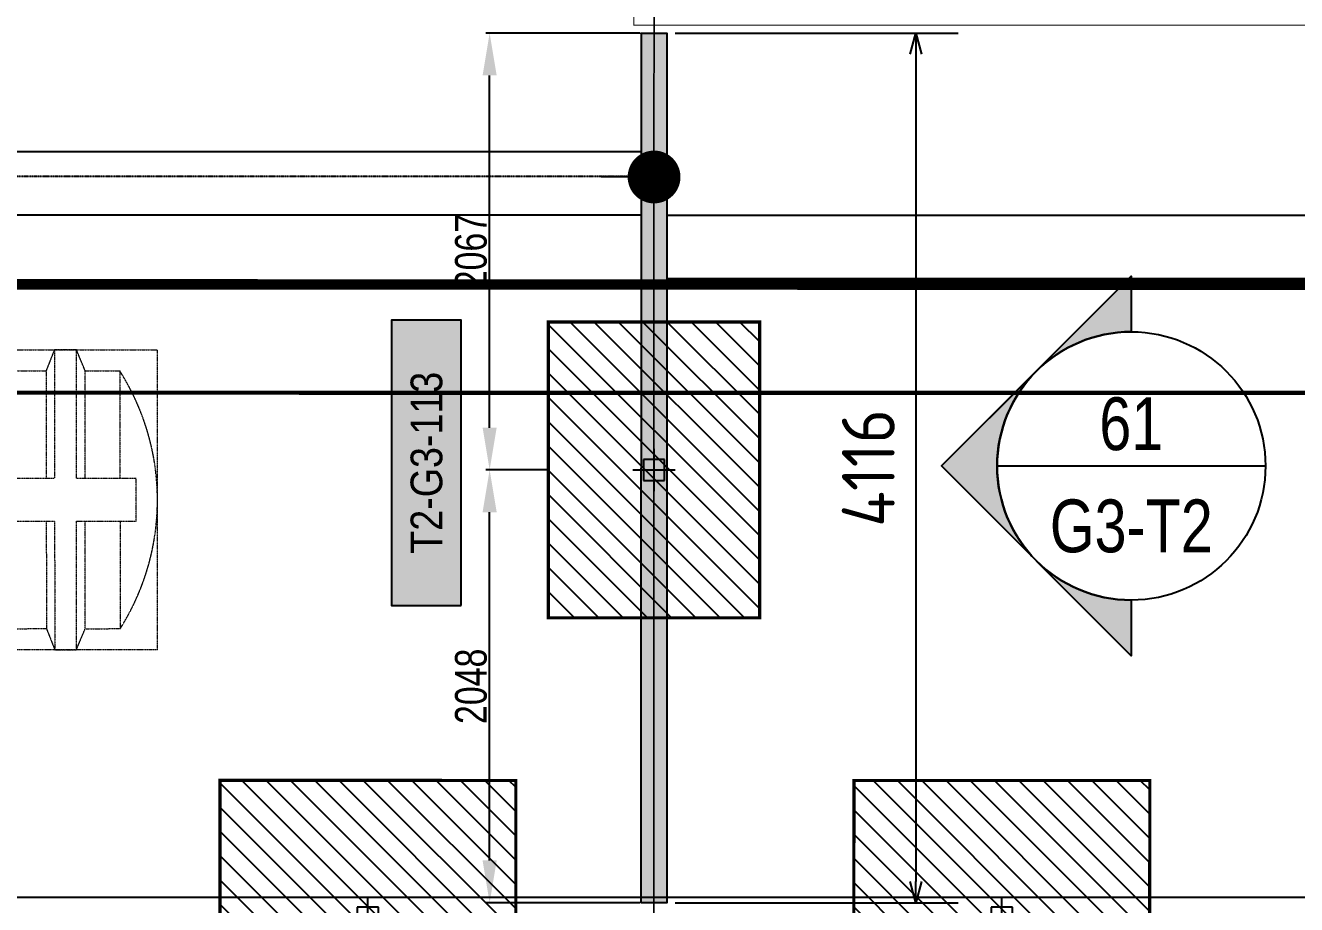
# Model space of a CAD drawing. Header units: centimetres. Extents: x -6122352 to 7132207, y -1694241 to 1947892.
# Drawn here: x 189148 to 195163, y -108418 to -104257 of the extents above; entities that cross this region are included whole.
import ezdxf
from ezdxf.enums import TextEntityAlignment as Align

# ---------------------------------------------------------------- set-up
doc = ezdxf.new("R2010")
doc.units = ezdxf.units.CM
doc.header["$MEASUREMENT"] = 0
doc.header["$PDMODE"] = 66
doc.header["$PDSIZE"] = 100
for name, pattern in [('2. HG-ST XR COL 3A (5V 7V 9V 11V - GF (4M & 5D-E)$0$HIDDEN', [0.375, 0.25, -0.125]), ('DASHED2', [0.375, 0.25, -0.125]), ('HIDDEN', [0.375, 0.25, -0.125]), ('XR-AR-END-SETTING OUT PLAN$0$23261-XR-AR-SI-GF$0$HIDDEN', [0.375, 0.25, -0.125])]:
    doc.linetypes.add(name, pattern=pattern)
for name, color, linetype in [('00-MI-DIM', 7, 'Continuous'), ('23585-XR-AR-BOUNDARY WALLS AND SETBACKS$0$setback', 7, 'XR-AR-END-SETTING OUT PLAN$0$23261-XR-AR-SI-GF$0$HIDDEN'), ('@MI-FOOTINGS', 7, 'Continuous'), ('@MI-REF LAYER', 7, 'Continuous'), ('@MI-TYPE-02', 6, 'Continuous'), ('A-GLASS HATCH', 7, 'Continuous'), ('B_TH_8', 7, 'Continuous'), ('PANEL-TAGS', 7, 'Continuous'), ('VD-WS-WATER TANK', 7, 'Continuous'), ('XR-AR-END-SETTING OUT PLAN$0$23585-XR-AR-END-GROUND FLOOR$0$A-Flor-Strs', 1, 'Continuous'), ('XR-AR-MID-SETTING OUT FOR MASTER$0$23585-XR-AR-MID-GROUND FLOOR$0$A-Flor-Strs', 1, 'Continuous')]:
    doc.layers.add(name, color=color, linetype=linetype)
doc.layers.add('08-Compound Wall-2', color=6, linetype='Continuous', lineweight=25, true_color=0xff00ff)
doc.layers.add('23585-XR-AR-DAMAC PLOT LIMITS$0$1-End units', color=7, linetype='Continuous', lineweight=5, true_color=0xf8991e)
doc.layers.add('23585-XR-AR-DAMAC PLOT LIMITS$0$1-Mid units', color=41, linetype='Continuous', lineweight=5)
doc.layers.add('A-ANNO-TEXT', color=3, linetype='Continuous', lineweight=25)
doc.styles.add('Arial Narrow', font='ARIALN.TTF', dxfattribs={"width": 0.95, "height": 500})
doc.styles.add('JWC 1.50MM', font='GOTHIC.TTF', dxfattribs={"width": 0.8, "height": 1.5})
doc.styles.add('PANELTAG_STYLE', font='arial.ttf')
doc.styles.add('Schueco-BEMSTIL', font='isocpeur.ttf', dxfattribs={"width": 0.9})
doc.dimstyles.new('JWC - 1.5', dxfattribs={"dimtxt": 1.5, "dimasz": 2, "dimexe": 0.18, "dimexo": 0.06, "dimgap": 0.09, "dimtad": 1, "dimtoh": 1, "dimdec": 0, "dimzin": 0, "dimdsep": 46, "dimtxsty": 'JWC 1.50MM', "dimcen": 0.09, "dimclrd": 1, "dimclre": 1, "dimclrt": 2, "dimadec": 0, "dimazin": 0, "dimtfac": 1, "dimtdec": 0, "dimtofl": 0, "dimtmove": 0, "dimatfit": 3, "dimfxl": 30, "dimtolj": 1, "dimtzin": 0, "dimarcsym": 0})
doc.dimstyles.new('MI- JWC-TXT-2.5 MM', dxfattribs={"dimscale": 1.5, "dimtxt": 2.5, "dimasz": 1, "dimexe": 2, "dimexo": 1, "dimgap": 1, "dimtad": 1, "dimdec": 0, "dimdsep": 46, "dimtxsty": 'Schueco-BEMSTIL', "dimblk": 'OPEN30', "dimcen": 0, "dimdle": 2, "dimclrd": 140, "dimclre": 8, "dimclrt": 40, "dimadec": 0, "dimazin": 2, "dimtfac": 1, "dimtdec": 0, "dimtix": 1, "dimtmove": 2, "dimatfit": 3, "dimldrblk": 'OPEN', "dimfxl": 2, "dimlwd": -1, "dimlwe": -1, "dimarcsym": 0})
pattern_1 = [(45, (0, 0), (-57.45242597140699, 57.45242597140699), [])]

# ---------------------------------------------------------------- blocks, each defined once
blk = doc.blocks.new('23585-XR-AR-BOUNDARY WALLS AND SETBACKS')
at = {"layer": '08-Compound Wall-2'}
blk.add_lwpolyline([(496545.2942134548, 2768939.473959669), (496562.9158801445, 2768923.328117771), (496568.9635689847, 2768929.928655439), (496573.0169715791, 2768934.352258272), (496577.0705717183, 2768938.776058423), (496581.1239700586, 2768943.199856612), (496585.1773700582, 2768947.623656611), (496589.2307700578, 2768952.047456612), (496593.2841700584, 2768956.471256611), (496597.3375700579, 2768960.895056612), (496601.3909715799, 2768965.318658272), (496607.5050130368, 2768971.991327045), (496589.8835430788, 2768988.137370344)], dxfattribs=at)
at = {"layer": '23585-XR-AR-BOUNDARY WALLS AND SETBACKS$0$setback', "ltscale": 40, "const_width": 0.05}
blk.add_lwpolyline([(496603.4076911526, 2768971.812311382), (496589.0303414653, 2768984.985861099), (496584.8756448581, 2768980.451546177), (496580.8222491085, 2768976.027750814), (496576.7688491076, 2768971.603950815), (496572.7154491082, 2768967.180150814), (496568.6620491074, 2768962.756350815), (496564.6084013822, 2768958.332698731), (496560.5550491072, 2768953.908950815), (496556.501649108, 2768949.485150816), (496552.4482491076, 2768945.061350815), (496548.2917628816, 2768940.525058872), (496562.6692411395, 2768927.351702746), (496566.825369577, 2768931.887763219), (496570.8788474204, 2768936.311448177), (496574.9324515896, 2768940.735252725), (496578.9858017811, 2768945.158998367), (496583.0392017807, 2768949.582798366), (496587.0926017799, 2768954.006598367), (496591.1460017811, 2768958.430398366), (496595.1994017801, 2768962.854198367), (496599.2528474218, 2768967.277848177)], close=True, dxfattribs=at)
blk = doc.blocks.new('A$C9d9485f6')
at = {"layer": 'A-ANNO-TEXT', "rotation": 312.4881850805905}
blk.add_blockref('23585-XR-AR-BOUNDARY WALLS AND SETBACKS', (-2377088.534775567, -1504219.252137818), dxfattribs=at)
blk = doc.blocks.new('23585-XR-AR-DAMAC PLOT LIMITS')
at = {"layer": '23585-XR-AR-DAMAC PLOT LIMITS$0$1-End units', "color": 251, "true_color": 0x636466}
blk.add_lwpolyline([(496601.4647000004, 2768965.2511), (496583.7697000001, 2768981.4649), (496589.9511000002, 2768988.211100001), (496607.6463000001, 2768971.997500001)], close=True, dxfattribs=at)
at = {"layer": '23585-XR-AR-DAMAC PLOT LIMITS$0$1-Mid units', "color": 251, "true_color": 0x636466}
blk.add_lwpolyline([(496597.4112999998, 2768960.827500001), (496579.7163000004, 2768977.041099999), (496583.7697000001, 2768981.4649), (496601.4647000004, 2768965.2511)], close=True, dxfattribs=at)
blk = doc.blocks.new('A$Cf093b529')
at = {"layer": 'A-ANNO-TEXT'}
blk.add_blockref('23585-XR-AR-DAMAC PLOT LIMITS', (-495391.9901121984, -2768603.441896566), dxfattribs=at)
blk = doc.blocks.new('WT')
at = {"layer": 'VD-WS-WATER TANK', "color": 8, "linetype": 'HIDDEN', "lineweight": 5}
for p, q in [((-1544.628465470625, 709.6584162400104), (-1544.628465470625, -710.3415837597568)), ((-1544.628465470625, 709.6584162400104), (805.3742911103182, 709.6584162400104)), ((805.3742911103182, -710.3415837599896), (805.3742911103182, 709.6584162400104)), ((-1205.197479922557, 610), (-1368.584841941483, 609.6917219583411)), ((-1367.616602353984, 100.7170481621288), (-1368.584841941483, 609.6917219583411)), ((-853.8209368987009, 609.9999999995343), (-1019.529137560632, 609.6873430171981)), ((-462.4613206691574, 609.9999999997672), (-670.4740313610528, 609.9999999997672)), ((-92.2536644951906, 609.9999999997672), (-279.1144151315093, 609.9999999997672)), ((277.9539916787762, 609.9999999997672), (91.09390626149252, 609.6474338008557)), ((645.8408009468112, 609.9999999997672), (461.3015541732311, 609.6518127417658)), ((646.8096269820817, 100.7170481618959), (645.8408009468112, 609.9999999997672)), ((-1366.263995035551, -610.3082780416589), (-1367.232107905904, -101.4002156818751)), ((648.161647852743, -610.0000000002328), (647.1941214301623, -101.4002156816423)), ((-1202.876633016858, -610.0000000002328), (-1366.263995035551, -610.3082780416589)), ((-853.8209368984681, -610.0000000002328), (-1017.208298916928, -610.3082780416589)), ((-462.4613206691574, -610), (-668.1531844553538, -610)), ((-92.2536644951906, -610.0000000002328), (-276.7935682260431, -610.0000000002328)), ((277.9539916787762, -610.0000000002328), (93.4147449049633, -610.3481872582342)), ((648.161647852743, -610.0000000002328), (463.6224010786973, -610.3481872582342)), ((805.3742911103182, -710.3415837599896), (-1544.628465470625, -710.3415837597568))]:
    blk.add_line(p, q, dxfattribs=at)
at = {"layer": 'VD-WS-WATER TANK', "color": 8, "linetype": 'HIDDEN', "lineweight": 5, "ltscale": 0.2}
for p, q in [((-450.0018297319766, 450.0018297312781, 1.058825682041061), (449.9999999995343, -449.9999999997672, -1)), ((449.9999999995343, 449.9999999993015), (-450.0000000004657, -450.0000000002328, 1.000000000007276))]:
    blk.add_line(p, q, dxfattribs=at)
at = {"layer": 'VD-WS-WATER TANK', "color": 8, "linetype": 'HIDDEN', "lineweight": 5}
for points in [[(-1057.987290713005, 100.7170481625944), (-1058.984124873765, 709.6584162407089), (-1161.101388717303, 709.6584162407089), (-1202.876633016625, 610.0000000006985), (-1202.876633016858, 100.7170481625944)], [(-1161.101388717303, 709.6584162407089), (-1161.10138871707, 100.7170481625944)], [(-1018.560901444405, 100.7170481623616), (-1019.529727479443, 610.0000000004657), (-1058.984124873765, 709.6584162407089)], [(-708.9315945943817, 100.7170481623616), (-709.928428754909, 709.6584162404761), (-812.04569259868, 709.6584162404761), (-853.8209368987009, 610.0000000002328), (-853.8209368982352, 100.7170481628273)], [(-812.04569259868, 709.6584162404761), (-812.04569259868, 100.7170481623616)], [(-669.5052053260151, 100.7170481623616), (-670.4740313610528, 610.0000000002328), (-709.928428754909, 709.6584162404761)], [(-318.3893022132106, 599.9999999993015), (-318.5688125255983, 709.6584162404761), (-420.6860763693694, 709.6584162404761), (-462.4613206691574, 610.0000000004657), (-462.4613206691574, 599.9999999997672)], [(-420.6860763693694, 709.6584162404761), (-420.6860763693694, 599.9999999997672)], [(-279.0953917962033, 599.9999999997672), (-279.1144151315093, 610.0000000004657), (-318.5688125255983, 709.6584162404761)], [(51.81901098834351, 599.9999999995343), (51.63884364836849, 709.6584162402432), (-50.47842019540258, 709.6584162407089), (-92.25366449495777, 610), (-92.2536644951906, 600)], [(-50.47842019540258, 709.6584162407089), (-50.47842019563541, 599.9999999997672)], [(91.11226437753066, 599.9999999995343), (91.09324104245752, 610.0000000002328), (51.63884364836849, 709.6584162402432)], [(422.026010134723, 599.9999999997672), (421.8464998223353, 709.6584162404761), (319.7292359783314, 709.6584162407089), (277.9539916787762, 610.0000000002328), (277.9539916787762, 599.9999999995343)], [(319.7292359783314, 709.6584162407089), (319.7292359785642, 600.0000000002328)], [(461.3199205512647, 600), (461.3008972161915, 610), (421.8464998223353, 709.6584162404761)], [(-1161.10138871707, 100.7170481625944), (-1444.626510607777, 100.7170481625944), (-1444.626510607777, -101.4002156811766), (-1161.10138871707, -101.4002156814095)], [(-812.04569259868, 100.7170481623616), (-1057.987290713005, 100.7170481625944)], [(-600.0000000002328, 100.7170481623616), (-708.9315945943817, 100.7170481623616)], [(599.9999999997672, -101.4002156811766), (705.3734893924557, -101.4002156811766), (705.3734893924557, 100.7170481625944), (599.9999999997672, 100.7170481625944)], [(-1202.876633016858, -101.4002156814095), (-1202.876633016858, -609.9999999995343), (-1161.101388717303, -710.3415837595239), (-1056.663277968066, -710.3415837592911), (-1017.208880573744, -610), (-1018.176406996092, -101.4002156811766)], [(-1161.10138871707, -101.4002156814095), (-1161.101388717303, -710.3415837595239)], [(-1056.663277968066, -710.3415837592911), (-1057.659002496395, -101.4002156809438)], [(-1057.659002496395, -101.4002156809438), (-812.0456925984472, -101.4002156811766)], [(-853.8209368984681, -101.4002156809438), (-853.8209368984681, -609.9999999995343), (-812.04569259868, -710.3415837595239), (-707.6075818496756, -710.3415837595239), (-668.1531844551209, -610), (-669.1207108779345, -101.4002156809438)], [(-812.0456925984472, -101.4002156811766), (-812.04569259868, -710.3415837595239)], [(-707.6075818496756, -710.3415837595239), (-708.6033063777722, -101.4002156809438)], [(-708.6033063777722, -101.4002156809438), (-600.0000000006985, -101.4002156814095)], [(-462.4613206689246, -600.0000000002328), (-462.4613206689246, -609.9999999997672), (-420.6860763693694, -710.3415837595239), (-316.2479656198993, -710.3415837590583), (-276.7935682255775, -609.9999999997672), (-276.8125915611163, -600.0000000002328)], [(-420.6860763693694, -600.0000000004657), (-420.6860763693694, -710.3415837595239)], [(-316.2479656198993, -710.3415837590583), (-316.428393206792, -600)], [(-92.25366449495777, -600.0000000004657), (-92.25366449495777, -609.9999999997672), (-50.47842019516975, -710.3415837592911), (53.95969055383466, -710.3415837592911), (93.41408794769086, -609.9999999997672), (93.39506461261772, -600.0000000004657)], [(-50.47842019540258, -600.0000000002328), (-50.47842019516975, -710.3415837592911)], [(53.95969055383466, -710.3415837592911), (53.7786999901291, -600.0000000004657)], [(277.9539916787762, -600.0000000004657), (277.9539916787762, -610), (319.7292359785642, -710.3415837592911), (424.1673467275687, -710.3415837592911), (463.6217441216577, -609.9999999997672), (463.6027207863517, -600.0000000002328)], [(319.7292359783314, -600.0000000004657), (319.7292359785642, -710.3415837592911)], [(424.1673467275687, -710.3415837592911), (423.9869191413745, -600.0000000002328)]]:
    blk.add_lwpolyline(points, dxfattribs=at)
at = {"layer": 'VD-WS-WATER TANK', "color": 8, "linetype": 'HIDDEN', "lineweight": 5, "ltscale": 0.2}
for points in [[(-699.9999999995343, -699.9999999995343), (700.0000000002328, -700), (699.9999999997672, 700), (-700, 700.0000000002328)], [(-600.0000000004657, -600.0000000004657), (599.9999999995343, -600.0000000011642), (599.9999999995343, 599.9999999995343), (-600.0000000002328, 599.9999999990687)], [(-450.0000000002328, -450.0000000002328), (449.9999999997672, -450.0000000004657), (449.9999999995343, 449.9999999993015), (-450.0000000004657, 450)]]:
    blk.add_lwpolyline(points, close=True, dxfattribs=at)
at = {"layer": 'VD-WS-WATER TANK', "color": 8, "linetype": 'HIDDEN', "lineweight": 5}
for radius in [299.9999999999999, 254.9999999999999]:
    blk.add_circle((0, 2.328306436538696e-10), radius, dxfattribs=at)
for centre, radius, start, end in [((-406.0936178530101, 1.520493773277849), 1138.534847617149, 147.7123555648303, 212.5056355353665), ((-448.5880362042226, -2.084176184376702), 1253.962327314667, 331.0008973028165, 29.21709379940886)]:
    blk.add_arc(centre, radius, start, end, dxfattribs=at)
blk = doc.blocks.new('A$Ceb9e94c1')
at = {"layer": 'VD-WS-WATER TANK', "ltscale": 100, "xscale": 0.001, "yscale": 0.001, "zscale": 0.001, "rotation": 1.469650456022651e-08}
blk.add_blockref('WT', (13.04463455965742, 22.02073650341481, -6.172170209697134e-09), dxfattribs=at)
blk = doc.blocks.new('_Dot')
at = {"color": 0, "linetype": 'ByBlock', "lineweight": -2}
blk.add_line((-0.5, 0), (-1, 0), dxfattribs=at)
at = {"color": 0, "linetype": 'ByBlock', "const_width": 0.5}
blk.add_lwpolyline([(-0.25, 0, 1), (0.25, 0, 1)], format="xyb", close=True, dxfattribs=at)
blk = doc.blocks.new('T2-SINGLE FOOTING')
at = {"layer": '@MI-FOOTINGS', "transparency": 33554679}
h = blk.add_hatch(dxfattribs=at)
h.set_pattern_fill('ANSI31', color=8, scale=650)
h.set_pattern_definition(pattern_1)
h.paths.add_polyline_path([(-700, 500), (700, 500), (700, -500), (-700, -500)])
at = {"layer": '@MI-FOOTINGS', "color": 62, "const_width": 15}
blk.add_lwpolyline([(-700, 500), (700, 500), (700, -500), (-700, -500)], close=True, dxfattribs=at)
at = {"layer": '@MI-FOOTINGS', "color": 30}
blk.add_point((0, 0), dxfattribs=at)
blk = doc.blocks.new('_Open30')
at = {"color": 0, "linetype": 'ByBlock', "lineweight": -2}
for p, q in [((-1, 0.26794919), (0, 0)), ((0, 0), (-1, -0.26794919)), ((0, 0), (-1, 0))]:
    blk.add_line(p, q, dxfattribs=at)
blk = doc.blocks.new('*D1494')
at = {"color": 8, "transparency": 16777216}
for p, q in [((423677.2198938389, -229206.4578564607), (425015.8164179219, -229206.4578564607)), ((423676.6254461787, -233322.0655379311), (425015.8164179219, -233322.0655379311))]:
    blk.add_line(p, q, dxfattribs=at)
at = {"color": 140, "transparency": 16777216}
blk.add_line((424815.8164179219, -229306.4578564607), (424815.8164179219, -233222.0655379311), dxfattribs=at)
at = {"layer": 'Defpoints', "color": 0, "transparency": 16777216}
for p in [(423577.2198938389, -229206.4578564607), (423576.6254461787, -233322.0655379311), (424815.8164179219, -233322.0655379311)]:
    blk.add_point(p, dxfattribs=at)
at = {"color": 140, "transparency": 16777216, "xscale": 100, "yscale": 100, "zscale": 100}
for p, rotation in [((424815.8164179219, -229206.4578564607), 90), ((424815.8164179219, -233322.0655379311), 270)]:
    blk.add_blockref('_Open30', p, dxfattribs=dict(at, rotation=rotation))
at = {"color": 40, "transparency": 16777216, "insert": (424590.8164179217, -231264.261697196), "char_height": 250, "attachment_point": 5, "rotation": 90, "style": 'Schueco-BEMSTIL'}
blk.add_mtext('4116', dxfattribs=at)
blk = doc.blocks.new('_Open')
at = {"color": 0, "linetype": 'ByBlock', "lineweight": -2}
for p, q in [((-1, 0.1666666666666667), (0, 0)), ((-1, -0.1666666666666667), (0, 0)), ((0, 0), (-1, 0))]:
    blk.add_line(p, q, dxfattribs=at)
blk = doc.blocks.new('*D1591')
at = {"color": 1, "lineweight": -2, "transparency": 16777216}
for p, q in [((47493.6990200669, -2072.466412362789), (47203.59171097814, -2072.466412362789)), ((47221.59171097814, -3920.761586322277), (47221.59171097814, -2272.466412362789)), ((47933.39811370954, -4120.761586322276), (47203.59171097814, -4120.761586322276))]:
    blk.add_line(p, q, dxfattribs=at)
at = {"color": 1, "transparency": 16777216}
for points in [[(47188.25837764481, -2272.466412362789), (47254.92504431148, -2272.466412362789), (47221.59171097814, -2072.466412362789)], [(47188.25837764481, -3920.761586322277), (47254.92504431148, -3920.761586322277), (47221.59171097814, -4120.761586322276)]]:
    blk.add_solid(points, dxfattribs=at)
at = {"layer": 'Defpoints', "color": 0, "transparency": 16777216}
for p in [(47221.59171097814, -2072.466412362789), (47499.6990200669, -2072.466412362789), (47939.39811370954, -4120.761586322276)]:
    blk.add_point(p, dxfattribs=at)
at = {"color": 2, "transparency": 16777216, "insert": (47133.81876740234, -3096.613999342545), "char_height": 150, "attachment_point": 5, "rotation": 90, "style": 'JWC 1.50MM'}
blk.add_mtext('\\A1;2048', dxfattribs=at)
blk = doc.blocks.new('*D1592')
at = {"color": 1, "lineweight": -2, "transparency": 16777216}
for p, q in [((47933.99992767595, -5.153905915853105), (47203.59171097816, -5.153905915853222)), ((47221.59171097816, -1872.466412362789), (47221.59171097816, -205.1539059158533)), ((47493.6990200669, -2072.466412362789), (47203.59171097816, -2072.466412362789))]:
    blk.add_line(p, q, dxfattribs=at)
at = {"color": 1, "transparency": 16777216}
for points in [[(47188.25837764482, -205.1539059158533), (47254.92504431149, -205.1539059158533), (47221.59171097816, -5.153905915853219)], [(47188.25837764482, -1872.466412362789), (47254.92504431149, -1872.466412362789), (47221.59171097816, -2072.466412362789)]]:
    blk.add_solid(points, dxfattribs=at)
at = {"layer": 'Defpoints', "color": 0, "transparency": 16777216}
for p in [(47221.59171097816, -5.153905915853219), (47939.99992767595, -5.153905915853104), (47499.6990200669, -2072.466412362789)]:
    blk.add_point(p, dxfattribs=at)
at = {"color": 2, "transparency": 16777216, "insert": (47133.81876740235, -1038.810159139334), "char_height": 150, "attachment_point": 5, "rotation": 90, "style": 'JWC 1.50MM'}
blk.add_mtext('\\A1;2067', dxfattribs=at)
blk = doc.blocks.new('T2-FOOTING PLAN')
at = {"layer": '@MI-FOOTINGS', "transparency": 33554679}
h = blk.add_hatch(dxfattribs=at)
h.set_pattern_fill('ANSI31', color=8, scale=650)
h.set_pattern_definition(pattern_1)
h.paths.add_polyline_path([(-700, 650), (700, 650), (700, -650), (-700, -650)])
at = {"layer": '@MI-FOOTINGS', "color": 160, "true_color": 0x3340f0, "const_width": 15}
blk.add_lwpolyline([(-700, 650), (700, 650), (700, -650), (-700, -650)], close=True, dxfattribs=at)
at = {"layer": '@MI-FOOTINGS', "color": 30}
blk.add_point((0, 0), dxfattribs=at)
blk = doc.blocks.new('G10-REAR PARTITION LEFT EXTD')
at = {"layer": '@MI-FOOTINGS', "xscale": -1, "rotation": 0.01015602854542941}
for p in [(55667.78343407583, 9.062974515749374), (58667.78338694619, 9.594742924033199)]:
    blk.add_blockref('T2-FOOTING PLAN', p, dxfattribs=at)
blk = doc.blocks.new('XR-AR-END-SETTING OUT PLAN')
at = {"layer": 'XR-AR-END-SETTING OUT PLAN$0$23585-XR-AR-END-GROUND FLOOR$0$A-Flor-Strs', "color": 8}
for points in [[(3000.084657981992, 19773.27214288712), (3000.084658399224, 20973.27214384079), (9090.020709103266, 20973.16710468142)], [(3300.084657981992, 19773.27214288712), (3300.084658041596, 20673.27217292786), (9090.0155365165, 20673.27206735766)]]:
    blk.add_lwpolyline(points, dxfattribs=at)
blk = doc.blocks.new('END UNIT')
at = {"xscale": 0.001, "yscale": 0.001, "zscale": 0.001}
blk.add_blockref('XR-AR-END-SETTING OUT PLAN', (-9.150201729830158, 0), dxfattribs=at)
blk = doc.blocks.new('XR-AR-MID-SETTING OUT FOR MASTER')
at = {"layer": 'XR-AR-MID-SETTING OUT FOR MASTER$0$23585-XR-AR-MID-GROUND FLOOR$0$A-Flor-Strs', "color": 8}
for p, q in [((60.05534254956096, 20672.92354680672), (5940.045863168596, 20672.65234583314)), ((60.04151019822535, 20372.92400187173), (5940.031380742199, 20372.65280095958))]:
    blk.add_line(p, q, dxfattribs=at)
blk = doc.blocks.new('MID UNIT')
at = {"xscale": 0.001, "yscale": 0.001, "zscale": 0.001}
blk.add_blockref('XR-AR-MID-SETTING OUT FOR MASTER', (0, 0), dxfattribs=at)
blk = doc.blocks.new('TH_8')
blk.add_blockref('END UNIT', (495802.3053798382, 2769197.479078153))
blk.add_blockref('MID UNIT', (495802.3053798382, 2769197.479078153))
blk = doc.blocks.new('A$Ca7ad59d2')
at = {"layer": 'B_TH_8', "xscale": 1.000018136216304, "yscale": 1.000018136216304, "zscale": 1.000018136216304}
blk.add_blockref('TH_8', (-495803.6470986201, -2769248.051850634), dxfattribs=at)
blk = doc.blocks.new('A$Cac0110ba')
at = {"rotation": 227.5015136760979}
blk.add_blockref('A$Ca7ad59d2', (28.54929658252513, 57.49132066033781), dxfattribs=at)
blk = doc.blocks.new('*U1871')
h = blk.add_hatch(color=94)
edge = h.paths.add_edge_path()
edge.add_line((-5.853590386044781e-15, -6.350000000000011), (-3.839567134987508e-15, -8.98025612106916))
edge.add_line((-3.839567134987508e-15, -8.98025612106916), (-8.98025612106916, -1.4210854715202e-14))
edge.add_line((-8.98025612106916, -1.364422505680946e-14), (-1.243449787580175e-14, 8.980256121069147))
edge.add_line((-1.308023176029987e-14, 8.980256121069147), (-6.554262137165959e-15, 6.349999999999988))
edge.add_arc((-2.326472348102011e-15, -1.154631945610163e-14), 6.35, 90.00000000000004, 269.9999999999999)
at = {"color": 94}
blk.add_line((-6.35, -5.639932965095795e-15), (6.35, -1.127986593019159e-14), dxfattribs=at)
for points in [[(-5.853590386044781e-15, -6.350000000000011), (-3.839567134987508e-15, -8.98025612106916), (-8.98025612106916, -1.364422505680946e-14), (-1.308023176029987e-14, 8.980256121069147), (-6.554262137165959e-15, 6.349999999999988, 0.9999999999999994)], [(-4.490128060534579, 4.490128060534578, 0.4142135623730951), (-4.490128060534578, -4.49012806053458), (-8.98025612106916, -1.236372533598709e-15), (-4.490128060534585, 4.490128060534578)]]:
    blk.add_lwpolyline(points, format="xyb", close=True)
blk.add_circle((-1.409983241273949e-15, -5.639932965095795e-15), 6.35, dxfattribs=at)
at = {"style": 'Arial Narrow', "width": 0.95, "flags": 8}
blk.add_attdef('VIEWNUMBER', text='', height=2.5, dxfattribs=at).set_placement((-1.409983241273949e-15, -5.639932965095795e-15), align=Align.BOTTOM_CENTER)
blk.add_attdef('SHEETNUMBER', text='', height=2.5, dxfattribs=at).set_placement((-1.409983241273949e-15, -1.587500000000005), align=Align.TOP_CENTER)
blk = doc.blocks.new('PANELTAG')
at = {"layer": 'PANEL-TAGS', "color": 1}
blk.add_lwpolyline([(-13.49999999999989, -3.300000000000182), (13.50000000000011, -3.300000000000182), (13.50000000000011, 3.299999999999727), (-13.49999999999989, 3.299999999999727)], close=True, dxfattribs=at)
at = {"layer": 'PANEL-TAGS', "color": 40, "true_color": 0xffd700}
blk.add_solid([(-13.49999999999989, -3.300000000000182), (13.50000000000011, -3.300000000000182), (-13.49999999999989, 3.299999999999727), (13.50000000000011, 3.299999999999727)], dxfattribs=at)
at = {"layer": 'PANEL-TAGS', "color": 5, "style": 'PANELTAG_STYLE', "width": 0.85}
blk.add_attdef('TAGNO', text='', height=3, dxfattribs=at).set_placement((1.13686837721616e-13, -4.547473508864641e-13), align=Align.MIDDLE)
blk = doc.blocks.new('M3 REF WITH TABLES')
at = {"color": 1, "const_width": 0.02}
blk.add_lwpolyline([(150.205946641101, 128.4317175084725), (146.4893651941093, 128.0285748476163), (123.299064669176, 102.7194816619158), (121.3066007388406, 104.5475220000371), (123.299064669176, 102.7194816619158), (105.6650739989127, 83.47435318119824), (105.5925103422487, 79.76300930185243)], dxfattribs=at)
blk = doc.blocks.new('T2-G10 PARTITION WALLS')
at = {"layer": 'A-GLASS HATCH'}
h = blk.add_hatch(color=6, dxfattribs=at)
h.dxf.hatch_style = 1
h.paths.add_polyline_path([(47939.39811370953, -4120.761586322275), (47939.99992767593, -5.153905915853102), (48059.99992642424, -5.171238403301686), (48059.39811245777, -4120.778918809723)])
at = {"layer": '@MI-TYPE-02', "color": 6}
blk.add_lwpolyline([(47939.39811370953, -4120.761586322275), (47939.99992767593, -5.153905915853102), (48059.99992642424, -5.171238403301686), (48059.39811245777, -4120.778918809723)], close=True, dxfattribs=at)
at = {"layer": '@MI-FOOTINGS', "rotation": 90}
blk.add_blockref('T2-SINGLE FOOTING', (47999.69902006688, -2072.466412362788), dxfattribs=at)
at = {"color": 0}
for base, p1, p2, picture, middle in [((47221.59171097816, -5.153905915853219), (47499.69902006688, -2072.466412362788), (47939.99992767593, -5.153905915853102), '*D1592', (47133.81876740235, -1038.810159139334)), ((47221.59171097814, -2072.466412362789), (47939.39811370953, -4120.761586322275), (47499.69902006688, -2072.466412362788), '*D1591', (47133.81876740234, -3096.613999342545))]:
    dim = blk.add_linear_dim(base=base, p1=p1, p2=p2, angle=90, dimstyle='JWC - 1.5', dxfattribs=at)
    dim.commit()
    dim.dimension.update_dxf_attribs({"geometry": picture, "text_midpoint": middle})
at = {"color": 240, "true_color": 0xed1f24}
dim = blk.add_linear_dim(base=(49238.59645113337, -4120.770253630093), p1=(47999.99992705008, -5.162572159577394), p2=(47999.40547938988, -4120.770253629977), angle=90, dimstyle='MI- JWC-TXT-2.5 MM', dxfattribs=at)
dim.commit()
dim.dimension.update_dxf_attribs({"geometry": '*D1494', "text_midpoint": (49013.5964511332, -2062.966412894952), "insert": (-375577.2199667885, 229201.295284301)})

msp = doc.modelspace()

# ---------------------------------------------------------------- block references
at = {"color": 94, "linetype": '2. HG-ST XR COL 3A (5V 7V 9V 11V - GF (4M & 5D-E)$0$HIDDEN', "xscale": 1000, "yscale": 1000, "zscale": 1000, "rotation": 312.4883110972302}
msp.add_blockref('A$Cac0110ba', (138098.2151797014, -102612.8341626052), dxfattribs=at)

# ---------------------------------------------------------------- next in the draw order: linework, layer by layer
at = {"layer": '@MI-REF LAYER', "const_width": 5.000000000000002}
msp.add_lwpolyline([(137973.3174367756, -89974.4609193851), (137971.622053516, -104245.9595442412), (144221.736170091, -104247.348269231), (144221.9059435594, -103946.4486329976), (192026.7673076355, -103954.9571009299), (192026.7198083964, -104255.6097373551), (198276.6966703817, -104256.5971348351), (198278.9011911725, -89983.05610956397), (137973.3174367756, -89974.4609193851)], close=True, dxfattribs=at)
at = {"layer": '@MI-REF LAYER', "linetype": 'DASHED2', "extrusion": (3.961511132388409e-12, 7.460187432762057e-09, 1), "elevation": -22.46109817705047}
msp.add_lwpolyline([(192120.7164824471, -104971.990314533), (176272.3012078301, -104968.0327769319), (175767.2232926469, -104230.8011166302), (175767.4364314283, -103167.0365413115), (175767.2232922642, -104230.8011169018), (175210.2914580875, -104967.4775306276), (144122.6172346313, -104955.5562520134)], dxfattribs=at)
at = {"layer": '@MI-REF LAYER', "color": 1, "const_width": 20}
msp.add_lwpolyline([(201236.1275741825, -108465.1678461482), (198428.5180595563, -105996.8018946519), (164101.5578268371, -105990.6781291357), (164103.7941047549, -103286.6738779284), (164101.5578268371, -105990.6781291357), (137999.2097425181, -105986.021595068), (135213.3952181072, -108439.3002809508)], dxfattribs=at)

# ---------------------------------------------------------------- next in the draw order: block references
at = {"layer": '00-MI-DIM'}
ref = msp.add_blockref('*U1871', (194380.8833398155, -106342.0469719742), dxfattribs=dict(at, xscale=100, yscale=100, zscale=100))
ref.add_attrib('VIEWNUMBER', '61', dxfattribs={"layer": '0', "height": 250, "style": 'Arial Narrow', "width": 0.95}).set_placement((194380.8833398155, -106342.0469719742), align=Align.BOTTOM_CENTER)
ref.add_attrib('SHEETNUMBER', 'G3-T2', dxfattribs={"layer": '0', "height": 250, "style": 'Arial Narrow', "width": 0.95}).set_placement((194380.8833398155, -106500.7969719742), align=Align.TOP_CENTER)
at = {"layer": '@MI-REF LAYER', "xscale": 1000, "yscale": 1000, "zscale": 1000}
msp.add_blockref('A$C9d9485f6', (-23958.95045533385, 48155.57226163784), dxfattribs=at)
for name, p, rotation in [('A$Cf093b529', (-891608.7329339073, 539022.7201118186), 312.4882903633292), ('M3 REF WITH TABLES', (5073.57098191743, -84448.84299303715), 312.4882889992022)]:
    msp.add_blockref(name, p, dxfattribs=dict(at, rotation=rotation))
at = {"layer": '@MI-REF LAYER', "color": 10, "xscale": 1000.000000000001, "yscale": 1000.000000000001, "zscale": 1000.000000000001, "rotation": 179.9898026784156}
msp.add_blockref('A$Ceb9e94c1', (201276.2283228724, -84483.75690863615, 6.172162933739522e-06), dxfattribs=at)
at = {"layer": '@MI-REF LAYER', "extrusion": (3.961511132389679e-12, 7.460187432762057e-09, 1), "xscale": 250, "yscale": 250, "zscale": 250, "rotation": 359.9700532598238}
msp.add_blockref('_Dot', (192122.5150914038, -104974.2407036903, -11.23084741837956), dxfattribs=at)
at = {"layer": '@MI-TYPE-02', "color": 6}
msp.add_blockref('T2-G10 PARTITION WALLS', (144122.7432000532, -104288.4592569897), dxfattribs=at)
at = {"layer": '@MI-TYPE-02', "color": 0, "rotation": 359.9811633183237}
msp.add_blockref('G10-REAR PARTITION LEFT EXTD', (135100.365825384, -108471.2002682268), dxfattribs=at)
at = {"layer": 'PANEL-TAGS'}
ref = msp.add_blockref('PANELTAG', (191045.3034993359, -106326.8403906059), dxfattribs=dict(at, xscale=50.00000000000001, yscale=50.00000000000001, zscale=50.00000000000001, rotation=90.00000000000001))
ref.add_attrib('TAGNO', 'T2-G3-113', dxfattribs={"color": 5, "height": 150, "rotation": 90, "style": 'PANELTAG_STYLE', "width": 0.8499999999999999}).set_placement((191045.3034993359, -106326.8403906059), align=Align.MIDDLE_CENTER)

doc.saveas('drawing.dxf')
